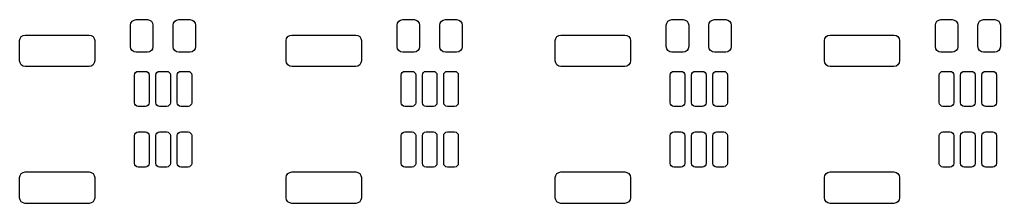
# Model space of a CAD drawing. Extents: x 18.1 to 109.5, y -97.2 to -40.2.
# Drawn here: x 18.06 to 61.8, y -48.4 to -40.21 of the extents above; entities that cross this region are included whole.
import ezdxf

# ---------------------------------------------------------------- set-up
doc = ezdxf.new("R2010")
doc.units = 0
doc.layers.add('BLACK', color=7, linetype='CONTINUOUS')

msp = doc.modelspace()

# ---------------------------------------------------------------- linework, layer by layer
at = {"layer": 'BLACK', "linetype": 'CONTINUOUS'}
for p, q in [((23.086223, -40.288223), (23.167329, -40.23403)), ((23.167329, -40.23403), (23.263, -40.215)), ((23.263, -40.215), (23.763, -40.215)), ((23.763, -40.215), (23.858671, -40.23403)), ((23.858671, -40.23403), (23.939777, -40.288223)), ((24.986223, -40.288223), (25.067329, -40.23403)), ((25.067329, -40.23403), (25.163, -40.215)), ((25.163, -40.215), (25.663, -40.215)), ((25.663, -40.215), (25.758671, -40.23403)), ((25.758671, -40.23403), (25.839777, -40.288223)), ((34.976223, -40.288223), (35.057329, -40.23403)), ((35.057329, -40.23403), (35.153, -40.215)), ((35.153, -40.215), (35.653, -40.215)), ((35.653, -40.215), (35.748671, -40.23403)), ((35.748671, -40.23403), (35.829777, -40.288223)), ((36.876223, -40.288223), (36.957329, -40.23403)), ((36.957329, -40.23403), (37.053, -40.215)), ((37.053, -40.215), (37.553, -40.215)), ((37.553, -40.215), (37.648671, -40.23403)), ((37.648671, -40.23403), (37.729777, -40.288223)), ((46.976223, -40.288223), (47.057329, -40.23403)), ((47.057329, -40.23403), (47.153, -40.215)), ((47.153, -40.215), (47.653, -40.215)), ((47.653, -40.215), (47.748671, -40.23403)), ((47.748671, -40.23403), (47.829777, -40.288223)), ((48.876223, -40.288223), (48.957329, -40.23403)), ((48.957329, -40.23403), (49.053, -40.215)), ((49.053, -40.215), (49.553, -40.215)), ((49.553, -40.215), (49.648671, -40.23403)), ((49.648671, -40.23403), (49.729777, -40.288223)), ((58.976223, -40.288223), (59.057329, -40.23403)), ((59.057329, -40.23403), (59.153, -40.215)), ((59.153, -40.215), (59.653, -40.215)), ((59.653, -40.215), (59.748671, -40.23403)), ((59.748671, -40.23403), (59.829777, -40.288223)), ((60.876223, -40.288223), (60.957329, -40.23403)), ((60.957329, -40.23403), (61.053, -40.215)), ((61.053, -40.215), (61.553, -40.215)), ((61.553, -40.215), (61.648671, -40.23403)), ((61.648671, -40.23403), (61.729777, -40.288223)), ((23.013, -40.465), (23.03203, -40.369329)), ((23.013, -41.415), (23.013, -40.465)), ((23.03203, -40.369329), (23.086223, -40.288223)), ((23.939777, -40.288223), (23.99397, -40.369329)), ((23.99397, -40.369329), (24.013, -40.465)), ((24.013, -40.465), (24.013, -41.415)), ((24.913, -40.465), (24.93203, -40.369329)), ((24.913, -41.415), (24.913, -40.465)), ((24.93203, -40.369329), (24.986223, -40.288223)), ((25.839777, -40.288223), (25.89397, -40.369329)), ((25.89397, -40.369329), (25.913, -40.465)), ((25.913, -40.465), (25.913, -41.415)), ((34.903, -40.465), (34.92203, -40.369329)), ((34.903, -41.415), (34.903, -40.465)), ((34.92203, -40.369329), (34.976223, -40.288223)), ((35.829777, -40.288223), (35.88397, -40.369329)), ((35.88397, -40.369329), (35.903, -40.465)), ((35.903, -40.465), (35.903, -41.415)), ((36.803, -40.465), (36.82203, -40.369329)), ((36.803, -41.415), (36.803, -40.465)), ((36.82203, -40.369329), (36.876223, -40.288223)), ((37.729777, -40.288223), (37.78397, -40.369329)), ((37.78397, -40.369329), (37.803, -40.465)), ((37.803, -40.465), (37.803, -41.415)), ((46.903, -40.465), (46.92203, -40.369329)), ((46.903, -41.415), (46.903, -40.465)), ((46.92203, -40.369329), (46.976223, -40.288223)), ((47.829777, -40.288223), (47.88397, -40.369329)), ((47.88397, -40.369329), (47.903, -40.465)), ((47.903, -40.465), (47.903, -41.415)), ((48.803, -40.465), (48.82203, -40.369329)), ((48.803, -41.415), (48.803, -40.465)), ((48.82203, -40.369329), (48.876223, -40.288223)), ((49.729777, -40.288223), (49.78397, -40.369329)), ((49.78397, -40.369329), (49.803, -40.465)), ((49.803, -40.465), (49.803, -41.415)), ((58.903, -40.465), (58.92203, -40.369329)), ((58.903, -41.415), (58.903, -40.465)), ((58.92203, -40.369329), (58.976223, -40.288223)), ((59.829777, -40.288223), (59.88397, -40.369329)), ((59.88397, -40.369329), (59.903, -40.465)), ((59.903, -40.465), (59.903, -41.415)), ((60.803, -40.465), (60.82203, -40.369329)), ((60.803, -41.415), (60.803, -40.465)), ((60.82203, -40.369329), (60.876223, -40.288223)), ((61.729777, -40.288223), (61.78397, -40.369329)), ((61.78397, -40.369329), (61.803, -40.465)), ((61.803, -40.465), (61.803, -41.415)), ((18.065, -41.149999), (18.08403, -41.054329)), ((18.08403, -41.054329), (18.138223, -40.973223)), ((18.138223, -40.973223), (18.219329, -40.91903)), ((18.219329, -40.91903), (18.315, -40.900001)), ((18.315, -40.900001), (21.165001, -40.9)), ((21.165001, -40.9), (21.260671, -40.91903)), ((21.260671, -40.91903), (21.341777, -40.973223)), ((21.341777, -40.973223), (21.39597, -41.054329)), ((21.39597, -41.054329), (21.414999, -41.15)), ((29.955, -41.149999), (29.97403, -41.054329)), ((29.97403, -41.054329), (30.028223, -40.973223)), ((30.028223, -40.973223), (30.109329, -40.91903)), ((30.109329, -40.91903), (30.205, -40.900001)), ((30.205, -40.900001), (33.055001, -40.9)), ((33.055001, -40.9), (33.150671, -40.91903)), ((33.150671, -40.91903), (33.231777, -40.973223)), ((33.231777, -40.973223), (33.28597, -41.054329)), ((33.28597, -41.054329), (33.304999, -41.15)), ((41.955, -41.149999), (41.97403, -41.054329)), ((41.97403, -41.054329), (42.028223, -40.973223)), ((42.028223, -40.973223), (42.109329, -40.91903)), ((42.109329, -40.91903), (42.205, -40.900001)), ((42.205, -40.900001), (45.055001, -40.9)), ((45.055001, -40.9), (45.150671, -40.91903)), ((45.150671, -40.91903), (45.231777, -40.973223)), ((45.231777, -40.973223), (45.28597, -41.054329)), ((45.28597, -41.054329), (45.304999, -41.15)), ((53.955, -41.149999), (53.97403, -41.054329)), ((53.97403, -41.054329), (54.028223, -40.973223)), ((54.028223, -40.973223), (54.109329, -40.91903)), ((54.109329, -40.91903), (54.205, -40.900001)), ((54.205, -40.900001), (57.055001, -40.9)), ((57.055001, -40.9), (57.150671, -40.91903)), ((57.150671, -40.91903), (57.231777, -40.973223)), ((57.231777, -40.973223), (57.28597, -41.054329)), ((57.28597, -41.054329), (57.304999, -41.15)), ((18.065001, -42.05), (18.065, -41.149999)), ((21.414999, -41.15), (21.415, -42.050001)), ((23.03203, -41.510671), (23.013, -41.415)), ((23.086223, -41.591777), (23.03203, -41.510671)), ((23.99397, -41.510671), (23.939777, -41.591777)), ((24.013, -41.415), (23.99397, -41.510671)), ((24.93203, -41.510671), (24.913, -41.415)), ((24.986223, -41.591777), (24.93203, -41.510671)), ((25.89397, -41.510671), (25.839777, -41.591777)), ((25.913, -41.415), (25.89397, -41.510671)), ((29.955001, -42.05), (29.955, -41.149999)), ((33.304999, -41.15), (33.305, -42.050001)), ((34.92203, -41.510671), (34.903, -41.415)), ((34.976223, -41.591777), (34.92203, -41.510671)), ((35.88397, -41.510671), (35.829777, -41.591777)), ((35.903, -41.415), (35.88397, -41.510671)), ((36.82203, -41.510671), (36.803, -41.415)), ((36.876223, -41.591777), (36.82203, -41.510671)), ((37.78397, -41.510671), (37.729777, -41.591777)), ((37.803, -41.415), (37.78397, -41.510671)), ((41.955001, -42.05), (41.955, -41.149999)), ((45.304999, -41.15), (45.305, -42.050001)), ((46.92203, -41.510671), (46.903, -41.415)), ((46.976223, -41.591777), (46.92203, -41.510671)), ((47.88397, -41.510671), (47.829777, -41.591777)), ((47.903, -41.415), (47.88397, -41.510671)), ((48.82203, -41.510671), (48.803, -41.415)), ((48.876223, -41.591777), (48.82203, -41.510671)), ((49.78397, -41.510671), (49.729777, -41.591777)), ((49.803, -41.415), (49.78397, -41.510671)), ((53.955001, -42.05), (53.955, -41.149999)), ((57.304999, -41.15), (57.305, -42.050001)), ((58.92203, -41.510671), (58.903, -41.415)), ((58.976223, -41.591777), (58.92203, -41.510671)), ((59.88397, -41.510671), (59.829777, -41.591777)), ((59.903, -41.415), (59.88397, -41.510671)), ((60.82203, -41.510671), (60.803, -41.415)), ((60.876223, -41.591777), (60.82203, -41.510671)), ((61.78397, -41.510671), (61.729777, -41.591777)), ((61.803, -41.415), (61.78397, -41.510671)), ((23.167329, -41.64597), (23.086223, -41.591777)), ((23.263, -41.665), (23.167329, -41.64597)), ((23.763, -41.665), (23.263, -41.665)), ((23.858671, -41.64597), (23.763, -41.665)), ((23.939777, -41.591777), (23.858671, -41.64597)), ((25.067329, -41.64597), (24.986223, -41.591777)), ((25.163, -41.665), (25.067329, -41.64597)), ((25.663, -41.665), (25.163, -41.665)), ((25.758671, -41.64597), (25.663, -41.665)), ((25.839777, -41.591777), (25.758671, -41.64597)), ((35.057329, -41.64597), (34.976223, -41.591777)), ((35.153, -41.665), (35.057329, -41.64597)), ((35.653, -41.665), (35.153, -41.665)), ((35.748671, -41.64597), (35.653, -41.665)), ((35.829777, -41.591777), (35.748671, -41.64597)), ((36.957329, -41.64597), (36.876223, -41.591777)), ((37.053, -41.665), (36.957329, -41.64597)), ((37.553, -41.665), (37.053, -41.665)), ((37.648671, -41.64597), (37.553, -41.665)), ((37.729777, -41.591777), (37.648671, -41.64597)), ((47.057329, -41.64597), (46.976223, -41.591777)), ((47.153, -41.665), (47.057329, -41.64597)), ((47.653, -41.665), (47.153, -41.665)), ((47.748671, -41.64597), (47.653, -41.665)), ((47.829777, -41.591777), (47.748671, -41.64597)), ((48.957329, -41.64597), (48.876223, -41.591777)), ((49.053, -41.665), (48.957329, -41.64597)), ((49.553, -41.665), (49.053, -41.665)), ((49.648671, -41.64597), (49.553, -41.665)), ((49.729777, -41.591777), (49.648671, -41.64597)), ((59.057329, -41.64597), (58.976223, -41.591777)), ((59.153, -41.665), (59.057329, -41.64597)), ((59.653, -41.665), (59.153, -41.665)), ((59.748671, -41.64597), (59.653, -41.665)), ((59.829777, -41.591777), (59.748671, -41.64597)), ((60.957329, -41.64597), (60.876223, -41.591777)), ((61.053, -41.665), (60.957329, -41.64597)), ((61.553, -41.665), (61.053, -41.665)), ((61.648671, -41.64597), (61.553, -41.665)), ((61.729777, -41.591777), (61.648671, -41.64597)), ((18.08403, -42.145671), (18.065001, -42.05)), ((18.138223, -42.226777), (18.08403, -42.145671)), ((18.219329, -42.28097), (18.138223, -42.226777)), ((18.314999, -42.3), (18.219329, -42.28097)), ((21.165, -42.299999), (18.314999, -42.3)), ((21.260671, -42.28097), (21.165, -42.299999)), ((21.341777, -42.226777), (21.260671, -42.28097)), ((21.39597, -42.145671), (21.341777, -42.226777)), ((21.415, -42.050001), (21.39597, -42.145671)), ((29.97403, -42.145671), (29.955001, -42.05)), ((30.028223, -42.226777), (29.97403, -42.145671)), ((30.109329, -42.28097), (30.028223, -42.226777)), ((30.204999, -42.3), (30.109329, -42.28097)), ((33.055, -42.299999), (30.204999, -42.3)), ((33.150671, -42.28097), (33.055, -42.299999)), ((33.231777, -42.226777), (33.150671, -42.28097)), ((33.28597, -42.145671), (33.231777, -42.226777)), ((33.305, -42.050001), (33.28597, -42.145671)), ((41.97403, -42.145671), (41.955001, -42.05)), ((42.028223, -42.226777), (41.97403, -42.145671)), ((42.109329, -42.28097), (42.028223, -42.226777)), ((42.204999, -42.3), (42.109329, -42.28097)), ((45.055, -42.299999), (42.204999, -42.3)), ((45.150671, -42.28097), (45.055, -42.299999)), ((45.231777, -42.226777), (45.150671, -42.28097)), ((45.28597, -42.145671), (45.231777, -42.226777)), ((45.305, -42.050001), (45.28597, -42.145671)), ((53.97403, -42.145671), (53.955001, -42.05)), ((54.028223, -42.226777), (53.97403, -42.145671)), ((54.109329, -42.28097), (54.028223, -42.226777)), ((54.204999, -42.3), (54.109329, -42.28097)), ((57.055, -42.299999), (54.204999, -42.3)), ((57.150671, -42.28097), (57.055, -42.299999)), ((57.231777, -42.226777), (57.150671, -42.28097)), ((57.28597, -42.145671), (57.231777, -42.226777)), ((57.305, -42.050001), (57.28597, -42.145671)), ((23.188, -42.6825), (23.20037, -42.620314)), ((23.188, -43.9175), (23.188, -42.6825)), ((23.20037, -42.620314), (23.235595, -42.567595)), ((23.235595, -42.567595), (23.288314, -42.53237)), ((23.288314, -42.53237), (23.3505, -42.52)), ((23.3505, -42.52), (23.6755, -42.52)), ((23.6755, -42.52), (23.737686, -42.53237)), ((23.737686, -42.53237), (23.790405, -42.567595)), ((23.790405, -42.567595), (23.82563, -42.620314)), ((23.82563, -42.620314), (23.838, -42.6825)), ((23.838, -42.6825), (23.838, -43.9175)), ((24.138, -42.6825), (24.15037, -42.620314)), ((24.138, -43.9175), (24.138, -42.6825)), ((24.15037, -42.620314), (24.185595, -42.567595)), ((24.185595, -42.567595), (24.238314, -42.53237)), ((24.238314, -42.53237), (24.3005, -42.52)), ((24.3005, -42.52), (24.6255, -42.52)), ((24.6255, -42.52), (24.687686, -42.53237)), ((24.687686, -42.53237), (24.740405, -42.567595)), ((24.740405, -42.567595), (24.77563, -42.620314)), ((24.77563, -42.620314), (24.788, -42.6825)), ((24.788, -42.6825), (24.788, -43.9175)), ((25.088, -42.6825), (25.10037, -42.620314)), ((25.088, -43.9175), (25.088, -42.6825)), ((25.10037, -42.620314), (25.135595, -42.567595)), ((25.135595, -42.567595), (25.188314, -42.53237)), ((25.188314, -42.53237), (25.2505, -42.52)), ((25.2505, -42.52), (25.5755, -42.52)), ((25.5755, -42.52), (25.637686, -42.53237)), ((25.637686, -42.53237), (25.690405, -42.567595)), ((25.690405, -42.567595), (25.72563, -42.620314)), ((25.72563, -42.620314), (25.738, -42.6825)), ((25.738, -42.6825), (25.738, -43.9175)), ((35.078, -42.6825), (35.09037, -42.620314)), ((35.078, -43.9175), (35.078, -42.6825)), ((35.09037, -42.620314), (35.125595, -42.567595)), ((35.125595, -42.567595), (35.178314, -42.53237)), ((35.178314, -42.53237), (35.2405, -42.52)), ((35.2405, -42.52), (35.5655, -42.52)), ((35.5655, -42.52), (35.627686, -42.53237)), ((35.627686, -42.53237), (35.680405, -42.567595)), ((35.680405, -42.567595), (35.71563, -42.620314)), ((35.71563, -42.620314), (35.728, -42.6825)), ((35.728, -42.6825), (35.728, -43.9175)), ((36.028, -42.6825), (36.04037, -42.620314)), ((36.028, -43.9175), (36.028, -42.6825)), ((36.04037, -42.620314), (36.075595, -42.567595)), ((36.075595, -42.567595), (36.128314, -42.53237)), ((36.128314, -42.53237), (36.1905, -42.52)), ((36.1905, -42.52), (36.5155, -42.52)), ((36.5155, -42.52), (36.577686, -42.53237)), ((36.577686, -42.53237), (36.630405, -42.567595)), ((36.630405, -42.567595), (36.66563, -42.620314)), ((36.66563, -42.620314), (36.678, -42.6825)), ((36.678, -42.6825), (36.678, -43.9175)), ((36.978, -42.6825), (36.99037, -42.620314)), ((36.978, -43.9175), (36.978, -42.6825)), ((36.99037, -42.620314), (37.025595, -42.567595)), ((37.025595, -42.567595), (37.078314, -42.53237)), ((37.078314, -42.53237), (37.1405, -42.52)), ((37.1405, -42.52), (37.4655, -42.52)), ((37.4655, -42.52), (37.527686, -42.53237)), ((37.527686, -42.53237), (37.580405, -42.567595)), ((37.580405, -42.567595), (37.61563, -42.620314)), ((37.61563, -42.620314), (37.628, -42.6825)), ((37.628, -42.6825), (37.628, -43.9175)), ((47.078, -42.6825), (47.09037, -42.620314)), ((47.078, -43.9175), (47.078, -42.6825)), ((47.09037, -42.620314), (47.125595, -42.567595)), ((47.125595, -42.567595), (47.178314, -42.53237)), ((47.178314, -42.53237), (47.2405, -42.52)), ((47.2405, -42.52), (47.5655, -42.52)), ((47.5655, -42.52), (47.627686, -42.53237)), ((47.627686, -42.53237), (47.680405, -42.567595)), ((47.680405, -42.567595), (47.71563, -42.620314)), ((47.71563, -42.620314), (47.728, -42.6825)), ((47.728, -42.6825), (47.728, -43.9175)), ((48.028, -42.6825), (48.04037, -42.620314)), ((48.028, -43.9175), (48.028, -42.6825)), ((48.04037, -42.620314), (48.075595, -42.567595)), ((48.075595, -42.567595), (48.128314, -42.53237)), ((48.128314, -42.53237), (48.1905, -42.52)), ((48.1905, -42.52), (48.5155, -42.52)), ((48.5155, -42.52), (48.577686, -42.53237)), ((48.577686, -42.53237), (48.630405, -42.567595)), ((48.630405, -42.567595), (48.66563, -42.620314)), ((48.66563, -42.620314), (48.678, -42.6825)), ((48.678, -42.6825), (48.678, -43.9175)), ((48.978, -42.6825), (48.99037, -42.620314)), ((48.978, -43.9175), (48.978, -42.6825)), ((48.99037, -42.620314), (49.025595, -42.567595)), ((49.025595, -42.567595), (49.078314, -42.53237)), ((49.078314, -42.53237), (49.1405, -42.52)), ((49.1405, -42.52), (49.4655, -42.52)), ((49.4655, -42.52), (49.527686, -42.53237)), ((49.527686, -42.53237), (49.580405, -42.567595)), ((49.580405, -42.567595), (49.61563, -42.620314)), ((49.61563, -42.620314), (49.628, -42.6825)), ((49.628, -42.6825), (49.628, -43.9175)), ((59.078, -42.6825), (59.09037, -42.620314)), ((59.078, -43.9175), (59.078, -42.6825)), ((59.09037, -42.620314), (59.125595, -42.567595)), ((59.125595, -42.567595), (59.178314, -42.53237)), ((59.178314, -42.53237), (59.2405, -42.52)), ((59.2405, -42.52), (59.5655, -42.52)), ((59.5655, -42.52), (59.627686, -42.53237)), ((59.627686, -42.53237), (59.680405, -42.567595)), ((59.680405, -42.567595), (59.71563, -42.620314)), ((59.71563, -42.620314), (59.728, -42.6825)), ((59.728, -42.6825), (59.728, -43.9175)), ((60.028, -42.6825), (60.04037, -42.620314)), ((60.028, -43.9175), (60.028, -42.6825)), ((60.04037, -42.620314), (60.075595, -42.567595)), ((60.075595, -42.567595), (60.128314, -42.53237)), ((60.128314, -42.53237), (60.1905, -42.52)), ((60.1905, -42.52), (60.5155, -42.52)), ((60.5155, -42.52), (60.577686, -42.53237)), ((60.577686, -42.53237), (60.630405, -42.567595)), ((60.630405, -42.567595), (60.66563, -42.620314)), ((60.66563, -42.620314), (60.678, -42.6825)), ((60.678, -42.6825), (60.678, -43.9175)), ((60.978, -42.6825), (60.99037, -42.620314)), ((60.978, -43.9175), (60.978, -42.6825)), ((60.99037, -42.620314), (61.025595, -42.567595)), ((61.025595, -42.567595), (61.078314, -42.53237)), ((61.078314, -42.53237), (61.1405, -42.52)), ((61.1405, -42.52), (61.4655, -42.52)), ((61.4655, -42.52), (61.527686, -42.53237)), ((61.527686, -42.53237), (61.580405, -42.567595)), ((61.580405, -42.567595), (61.61563, -42.620314)), ((61.61563, -42.620314), (61.628, -42.6825)), ((61.628, -42.6825), (61.628, -43.9175)), ((23.20037, -43.979686), (23.188, -43.9175)), ((23.235595, -44.032405), (23.20037, -43.979686)), ((23.288314, -44.06763), (23.235595, -44.032405)), ((23.3505, -44.08), (23.288314, -44.06763)), ((23.6755, -44.08), (23.3505, -44.08)), ((23.737686, -44.06763), (23.6755, -44.08)), ((23.790405, -44.032405), (23.737686, -44.06763)), ((23.82563, -43.979686), (23.790405, -44.032405)), ((23.838, -43.9175), (23.82563, -43.979686)), ((24.15037, -43.979686), (24.138, -43.9175)), ((24.185595, -44.032405), (24.15037, -43.979686)), ((24.238314, -44.06763), (24.185595, -44.032405)), ((24.3005, -44.08), (24.238314, -44.06763)), ((24.6255, -44.08), (24.3005, -44.08)), ((24.687686, -44.06763), (24.6255, -44.08)), ((24.740405, -44.032405), (24.687686, -44.06763)), ((24.77563, -43.979686), (24.740405, -44.032405)), ((24.788, -43.9175), (24.77563, -43.979686)), ((25.10037, -43.979686), (25.088, -43.9175)), ((25.135595, -44.032405), (25.10037, -43.979686)), ((25.188314, -44.06763), (25.135595, -44.032405)), ((25.2505, -44.08), (25.188314, -44.06763)), ((25.5755, -44.08), (25.2505, -44.08)), ((25.637686, -44.06763), (25.5755, -44.08)), ((25.690405, -44.032405), (25.637686, -44.06763)), ((25.72563, -43.979686), (25.690405, -44.032405)), ((25.738, -43.9175), (25.72563, -43.979686)), ((35.09037, -43.979686), (35.078, -43.9175)), ((35.125595, -44.032405), (35.09037, -43.979686)), ((35.178314, -44.06763), (35.125595, -44.032405)), ((35.2405, -44.08), (35.178314, -44.06763)), ((35.5655, -44.08), (35.2405, -44.08)), ((35.627686, -44.06763), (35.5655, -44.08)), ((35.680405, -44.032405), (35.627686, -44.06763)), ((35.71563, -43.979686), (35.680405, -44.032405)), ((35.728, -43.9175), (35.71563, -43.979686)), ((36.04037, -43.979686), (36.028, -43.9175)), ((36.075595, -44.032405), (36.04037, -43.979686)), ((36.128314, -44.06763), (36.075595, -44.032405)), ((36.1905, -44.08), (36.128314, -44.06763)), ((36.5155, -44.08), (36.1905, -44.08)), ((36.577686, -44.06763), (36.5155, -44.08)), ((36.630405, -44.032405), (36.577686, -44.06763)), ((36.66563, -43.979686), (36.630405, -44.032405)), ((36.678, -43.9175), (36.66563, -43.979686)), ((36.99037, -43.979686), (36.978, -43.9175)), ((37.025595, -44.032405), (36.99037, -43.979686)), ((37.078314, -44.06763), (37.025595, -44.032405)), ((37.1405, -44.08), (37.078314, -44.06763)), ((37.4655, -44.08), (37.1405, -44.08)), ((37.527686, -44.06763), (37.4655, -44.08)), ((37.580405, -44.032405), (37.527686, -44.06763)), ((37.61563, -43.979686), (37.580405, -44.032405)), ((37.628, -43.9175), (37.61563, -43.979686)), ((47.09037, -43.979686), (47.078, -43.9175)), ((47.125595, -44.032405), (47.09037, -43.979686)), ((47.178314, -44.06763), (47.125595, -44.032405)), ((47.2405, -44.08), (47.178314, -44.06763)), ((47.5655, -44.08), (47.2405, -44.08)), ((47.627686, -44.06763), (47.5655, -44.08)), ((47.680405, -44.032405), (47.627686, -44.06763)), ((47.71563, -43.979686), (47.680405, -44.032405)), ((47.728, -43.9175), (47.71563, -43.979686)), ((48.04037, -43.979686), (48.028, -43.9175)), ((48.075595, -44.032405), (48.04037, -43.979686)), ((48.128314, -44.06763), (48.075595, -44.032405)), ((48.1905, -44.08), (48.128314, -44.06763)), ((48.5155, -44.08), (48.1905, -44.08)), ((48.577686, -44.06763), (48.5155, -44.08)), ((48.630405, -44.032405), (48.577686, -44.06763)), ((48.66563, -43.979686), (48.630405, -44.032405)), ((48.678, -43.9175), (48.66563, -43.979686)), ((48.99037, -43.979686), (48.978, -43.9175)), ((49.025595, -44.032405), (48.99037, -43.979686)), ((49.078314, -44.06763), (49.025595, -44.032405)), ((49.1405, -44.08), (49.078314, -44.06763)), ((49.4655, -44.08), (49.1405, -44.08)), ((49.527686, -44.06763), (49.4655, -44.08)), ((49.580405, -44.032405), (49.527686, -44.06763)), ((49.61563, -43.979686), (49.580405, -44.032405)), ((49.628, -43.9175), (49.61563, -43.979686)), ((59.09037, -43.979686), (59.078, -43.9175)), ((59.125595, -44.032405), (59.09037, -43.979686)), ((59.178314, -44.06763), (59.125595, -44.032405)), ((59.2405, -44.08), (59.178314, -44.06763)), ((59.5655, -44.08), (59.2405, -44.08)), ((59.627686, -44.06763), (59.5655, -44.08)), ((59.680405, -44.032405), (59.627686, -44.06763)), ((59.71563, -43.979686), (59.680405, -44.032405)), ((59.728, -43.9175), (59.71563, -43.979686)), ((60.04037, -43.979686), (60.028, -43.9175)), ((60.075595, -44.032405), (60.04037, -43.979686)), ((60.128314, -44.06763), (60.075595, -44.032405)), ((60.1905, -44.08), (60.128314, -44.06763)), ((60.5155, -44.08), (60.1905, -44.08)), ((60.577686, -44.06763), (60.5155, -44.08)), ((60.630405, -44.032405), (60.577686, -44.06763)), ((60.66563, -43.979686), (60.630405, -44.032405)), ((60.678, -43.9175), (60.66563, -43.979686)), ((60.99037, -43.979686), (60.978, -43.9175)), ((61.025595, -44.032405), (60.99037, -43.979686)), ((61.078314, -44.06763), (61.025595, -44.032405)), ((61.1405, -44.08), (61.078314, -44.06763)), ((61.4655, -44.08), (61.1405, -44.08)), ((61.527686, -44.06763), (61.4655, -44.08)), ((61.580405, -44.032405), (61.527686, -44.06763)), ((61.61563, -43.979686), (61.580405, -44.032405)), ((61.628, -43.9175), (61.61563, -43.979686)), ((23.188, -45.3825), (23.20037, -45.320314)), ((23.188, -46.6175), (23.188, -45.3825)), ((23.20037, -45.320314), (23.235595, -45.267595)), ((23.235595, -45.267595), (23.288314, -45.23237)), ((23.288314, -45.23237), (23.3505, -45.22)), ((23.3505, -45.22), (23.6755, -45.22)), ((23.6755, -45.22), (23.737686, -45.23237)), ((23.737686, -45.23237), (23.790405, -45.267595)), ((23.790405, -45.267595), (23.82563, -45.320314)), ((23.82563, -45.320314), (23.838, -45.3825)), ((23.838, -45.3825), (23.838, -46.6175)), ((24.138, -45.3825), (24.15037, -45.320314)), ((24.138, -46.6175), (24.138, -45.3825)), ((24.15037, -45.320314), (24.185595, -45.267595)), ((24.185595, -45.267595), (24.238314, -45.23237)), ((24.238314, -45.23237), (24.3005, -45.22)), ((24.3005, -45.22), (24.6255, -45.22)), ((24.6255, -45.22), (24.687686, -45.23237)), ((24.687686, -45.23237), (24.740405, -45.267595)), ((24.740405, -45.267595), (24.77563, -45.320314)), ((24.77563, -45.320314), (24.788, -45.3825)), ((24.788, -45.3825), (24.788, -46.6175)), ((25.088, -45.3825), (25.10037, -45.320314)), ((25.088, -46.6175), (25.088, -45.3825)), ((25.10037, -45.320314), (25.135595, -45.267595)), ((25.135595, -45.267595), (25.188314, -45.23237)), ((25.188314, -45.23237), (25.2505, -45.22)), ((25.2505, -45.22), (25.5755, -45.22)), ((25.5755, -45.22), (25.637686, -45.23237)), ((25.637686, -45.23237), (25.690405, -45.267595)), ((25.690405, -45.267595), (25.72563, -45.320314)), ((25.72563, -45.320314), (25.738, -45.3825)), ((25.738, -45.3825), (25.738, -46.6175)), ((35.078, -45.3825), (35.09037, -45.320314)), ((35.078, -46.6175), (35.078, -45.3825)), ((35.09037, -45.320314), (35.125595, -45.267595)), ((35.125595, -45.267595), (35.178314, -45.23237)), ((35.178314, -45.23237), (35.2405, -45.22)), ((35.2405, -45.22), (35.5655, -45.22)), ((35.5655, -45.22), (35.627686, -45.23237)), ((35.627686, -45.23237), (35.680405, -45.267595)), ((35.680405, -45.267595), (35.71563, -45.320314)), ((35.71563, -45.320314), (35.728, -45.3825)), ((35.728, -45.3825), (35.728, -46.6175)), ((36.028, -45.3825), (36.04037, -45.320314)), ((36.028, -46.6175), (36.028, -45.3825)), ((36.04037, -45.320314), (36.075595, -45.267595)), ((36.075595, -45.267595), (36.128314, -45.23237)), ((36.128314, -45.23237), (36.1905, -45.22)), ((36.1905, -45.22), (36.5155, -45.22)), ((36.5155, -45.22), (36.577686, -45.23237)), ((36.577686, -45.23237), (36.630405, -45.267595)), ((36.630405, -45.267595), (36.66563, -45.320314)), ((36.66563, -45.320314), (36.678, -45.3825)), ((36.678, -45.3825), (36.678, -46.6175)), ((36.978, -45.3825), (36.99037, -45.320314)), ((36.978, -46.6175), (36.978, -45.3825)), ((36.99037, -45.320314), (37.025595, -45.267595)), ((37.025595, -45.267595), (37.078314, -45.23237)), ((37.078314, -45.23237), (37.1405, -45.22)), ((37.1405, -45.22), (37.4655, -45.22)), ((37.4655, -45.22), (37.527686, -45.23237)), ((37.527686, -45.23237), (37.580405, -45.267595)), ((37.580405, -45.267595), (37.61563, -45.320314)), ((37.61563, -45.320314), (37.628, -45.3825)), ((37.628, -45.3825), (37.628, -46.6175)), ((47.078, -45.3825), (47.09037, -45.320314)), ((47.078, -46.6175), (47.078, -45.3825)), ((47.09037, -45.320314), (47.125595, -45.267595)), ((47.125595, -45.267595), (47.178314, -45.23237)), ((47.178314, -45.23237), (47.2405, -45.22)), ((47.2405, -45.22), (47.5655, -45.22)), ((47.5655, -45.22), (47.627686, -45.23237)), ((47.627686, -45.23237), (47.680405, -45.267595)), ((47.680405, -45.267595), (47.71563, -45.320314)), ((47.71563, -45.320314), (47.728, -45.3825)), ((47.728, -45.3825), (47.728, -46.6175)), ((48.028, -45.3825), (48.04037, -45.320314)), ((48.028, -46.6175), (48.028, -45.3825)), ((48.04037, -45.320314), (48.075595, -45.267595)), ((48.075595, -45.267595), (48.128314, -45.23237)), ((48.128314, -45.23237), (48.1905, -45.22)), ((48.1905, -45.22), (48.5155, -45.22)), ((48.5155, -45.22), (48.577686, -45.23237)), ((48.577686, -45.23237), (48.630405, -45.267595)), ((48.630405, -45.267595), (48.66563, -45.320314)), ((48.66563, -45.320314), (48.678, -45.3825)), ((48.678, -45.3825), (48.678, -46.6175)), ((48.978, -45.3825), (48.99037, -45.320314)), ((48.978, -46.6175), (48.978, -45.3825)), ((48.99037, -45.320314), (49.025595, -45.267595)), ((49.025595, -45.267595), (49.078314, -45.23237)), ((49.078314, -45.23237), (49.1405, -45.22)), ((49.1405, -45.22), (49.4655, -45.22)), ((49.4655, -45.22), (49.527686, -45.23237)), ((49.527686, -45.23237), (49.580405, -45.267595)), ((49.580405, -45.267595), (49.61563, -45.320314)), ((49.61563, -45.320314), (49.628, -45.3825)), ((49.628, -45.3825), (49.628, -46.6175)), ((59.078, -45.3825), (59.09037, -45.320314)), ((59.078, -46.6175), (59.078, -45.3825)), ((59.09037, -45.320314), (59.125595, -45.267595)), ((59.125595, -45.267595), (59.178314, -45.23237)), ((59.178314, -45.23237), (59.2405, -45.22)), ((59.2405, -45.22), (59.5655, -45.22)), ((59.5655, -45.22), (59.627686, -45.23237)), ((59.627686, -45.23237), (59.680405, -45.267595)), ((59.680405, -45.267595), (59.71563, -45.320314)), ((59.71563, -45.320314), (59.728, -45.3825)), ((59.728, -45.3825), (59.728, -46.6175)), ((60.028, -45.3825), (60.04037, -45.320314)), ((60.028, -46.6175), (60.028, -45.3825)), ((60.04037, -45.320314), (60.075595, -45.267595)), ((60.075595, -45.267595), (60.128314, -45.23237)), ((60.128314, -45.23237), (60.1905, -45.22)), ((60.1905, -45.22), (60.5155, -45.22)), ((60.5155, -45.22), (60.577686, -45.23237)), ((60.577686, -45.23237), (60.630405, -45.267595)), ((60.630405, -45.267595), (60.66563, -45.320314)), ((60.66563, -45.320314), (60.678, -45.3825)), ((60.678, -45.3825), (60.678, -46.6175)), ((60.978, -45.3825), (60.99037, -45.320314)), ((60.978, -46.6175), (60.978, -45.3825)), ((60.99037, -45.320314), (61.025595, -45.267595)), ((61.025595, -45.267595), (61.078314, -45.23237)), ((61.078314, -45.23237), (61.1405, -45.22)), ((61.1405, -45.22), (61.4655, -45.22)), ((61.4655, -45.22), (61.527686, -45.23237)), ((61.527686, -45.23237), (61.580405, -45.267595)), ((61.580405, -45.267595), (61.61563, -45.320314)), ((61.61563, -45.320314), (61.628, -45.3825)), ((61.628, -45.3825), (61.628, -46.6175)), ((23.20037, -46.679686), (23.188, -46.6175)), ((23.235595, -46.732405), (23.20037, -46.679686)), ((23.288314, -46.76763), (23.235595, -46.732405)), ((23.3505, -46.78), (23.288314, -46.76763)), ((23.6755, -46.78), (23.3505, -46.78)), ((23.737686, -46.76763), (23.6755, -46.78)), ((23.790405, -46.732405), (23.737686, -46.76763)), ((23.82563, -46.679686), (23.790405, -46.732405)), ((23.838, -46.6175), (23.82563, -46.679686)), ((24.15037, -46.679686), (24.138, -46.6175)), ((24.185595, -46.732405), (24.15037, -46.679686)), ((24.238314, -46.76763), (24.185595, -46.732405)), ((24.3005, -46.78), (24.238314, -46.76763)), ((24.6255, -46.78), (24.3005, -46.78)), ((24.687686, -46.76763), (24.6255, -46.78)), ((24.740405, -46.732405), (24.687686, -46.76763)), ((24.77563, -46.679686), (24.740405, -46.732405)), ((24.788, -46.6175), (24.77563, -46.679686)), ((25.10037, -46.679686), (25.088, -46.6175)), ((25.135595, -46.732405), (25.10037, -46.679686)), ((25.188314, -46.76763), (25.135595, -46.732405)), ((25.2505, -46.78), (25.188314, -46.76763)), ((25.5755, -46.78), (25.2505, -46.78)), ((25.637686, -46.76763), (25.5755, -46.78)), ((25.690405, -46.732405), (25.637686, -46.76763)), ((25.72563, -46.679686), (25.690405, -46.732405)), ((25.738, -46.6175), (25.72563, -46.679686)), ((35.09037, -46.679686), (35.078, -46.6175)), ((35.125595, -46.732405), (35.09037, -46.679686)), ((35.178314, -46.76763), (35.125595, -46.732405)), ((35.2405, -46.78), (35.178314, -46.76763)), ((35.5655, -46.78), (35.2405, -46.78)), ((35.627686, -46.76763), (35.5655, -46.78)), ((35.680405, -46.732405), (35.627686, -46.76763)), ((35.71563, -46.679686), (35.680405, -46.732405)), ((35.728, -46.6175), (35.71563, -46.679686)), ((36.04037, -46.679686), (36.028, -46.6175)), ((36.075595, -46.732405), (36.04037, -46.679686)), ((36.128314, -46.76763), (36.075595, -46.732405)), ((36.1905, -46.78), (36.128314, -46.76763)), ((36.5155, -46.78), (36.1905, -46.78)), ((36.577686, -46.76763), (36.5155, -46.78)), ((36.630405, -46.732405), (36.577686, -46.76763)), ((36.66563, -46.679686), (36.630405, -46.732405)), ((36.678, -46.6175), (36.66563, -46.679686)), ((36.99037, -46.679686), (36.978, -46.6175)), ((37.025595, -46.732405), (36.99037, -46.679686)), ((37.078314, -46.76763), (37.025595, -46.732405)), ((37.1405, -46.78), (37.078314, -46.76763)), ((37.4655, -46.78), (37.1405, -46.78)), ((37.527686, -46.76763), (37.4655, -46.78)), ((37.580405, -46.732405), (37.527686, -46.76763)), ((37.61563, -46.679686), (37.580405, -46.732405)), ((37.628, -46.6175), (37.61563, -46.679686)), ((47.09037, -46.679686), (47.078, -46.6175)), ((47.125595, -46.732405), (47.09037, -46.679686)), ((47.178314, -46.76763), (47.125595, -46.732405)), ((47.2405, -46.78), (47.178314, -46.76763)), ((47.5655, -46.78), (47.2405, -46.78)), ((47.627686, -46.76763), (47.5655, -46.78)), ((47.680405, -46.732405), (47.627686, -46.76763)), ((47.71563, -46.679686), (47.680405, -46.732405)), ((47.728, -46.6175), (47.71563, -46.679686)), ((48.04037, -46.679686), (48.028, -46.6175)), ((48.075595, -46.732405), (48.04037, -46.679686)), ((48.128314, -46.76763), (48.075595, -46.732405)), ((48.1905, -46.78), (48.128314, -46.76763)), ((48.5155, -46.78), (48.1905, -46.78)), ((48.577686, -46.76763), (48.5155, -46.78)), ((48.630405, -46.732405), (48.577686, -46.76763)), ((48.66563, -46.679686), (48.630405, -46.732405)), ((48.678, -46.6175), (48.66563, -46.679686)), ((48.99037, -46.679686), (48.978, -46.6175)), ((49.025595, -46.732405), (48.99037, -46.679686)), ((49.078314, -46.76763), (49.025595, -46.732405)), ((49.1405, -46.78), (49.078314, -46.76763)), ((49.4655, -46.78), (49.1405, -46.78)), ((49.527686, -46.76763), (49.4655, -46.78)), ((49.580405, -46.732405), (49.527686, -46.76763)), ((49.61563, -46.679686), (49.580405, -46.732405)), ((49.628, -46.6175), (49.61563, -46.679686)), ((59.09037, -46.679686), (59.078, -46.6175)), ((59.125595, -46.732405), (59.09037, -46.679686)), ((59.178314, -46.76763), (59.125595, -46.732405)), ((59.2405, -46.78), (59.178314, -46.76763)), ((59.5655, -46.78), (59.2405, -46.78)), ((59.627686, -46.76763), (59.5655, -46.78)), ((59.680405, -46.732405), (59.627686, -46.76763)), ((59.71563, -46.679686), (59.680405, -46.732405)), ((59.728, -46.6175), (59.71563, -46.679686)), ((60.04037, -46.679686), (60.028, -46.6175)), ((60.075595, -46.732405), (60.04037, -46.679686)), ((60.128314, -46.76763), (60.075595, -46.732405)), ((60.1905, -46.78), (60.128314, -46.76763)), ((60.5155, -46.78), (60.1905, -46.78)), ((60.577686, -46.76763), (60.5155, -46.78)), ((60.630405, -46.732405), (60.577686, -46.76763)), ((60.66563, -46.679686), (60.630405, -46.732405)), ((60.678, -46.6175), (60.66563, -46.679686)), ((60.99037, -46.679686), (60.978, -46.6175)), ((61.025595, -46.732405), (60.99037, -46.679686)), ((61.078314, -46.76763), (61.025595, -46.732405)), ((61.1405, -46.78), (61.078314, -46.76763)), ((61.4655, -46.78), (61.1405, -46.78)), ((61.527686, -46.76763), (61.4655, -46.78)), ((61.580405, -46.732405), (61.527686, -46.76763)), ((61.61563, -46.679686), (61.580405, -46.732405)), ((61.628, -46.6175), (61.61563, -46.679686)), ((18.065, -47.249999), (18.08403, -47.154329)), ((18.08403, -47.154329), (18.138223, -47.073223)), ((18.138223, -47.073223), (18.219329, -47.01903)), ((18.219329, -47.01903), (18.315, -47.000001)), ((18.315, -47.000001), (21.165001, -47)), ((21.165001, -47), (21.260671, -47.01903)), ((21.260671, -47.01903), (21.341777, -47.073223)), ((21.341777, -47.073223), (21.39597, -47.154329)), ((21.39597, -47.154329), (21.414999, -47.25)), ((29.955, -47.249999), (29.97403, -47.154329)), ((29.97403, -47.154329), (30.028223, -47.073223)), ((30.028223, -47.073223), (30.109329, -47.01903)), ((30.109329, -47.01903), (30.205, -47.000001)), ((30.205, -47.000001), (33.055001, -47)), ((33.055001, -47), (33.150671, -47.01903)), ((33.150671, -47.01903), (33.231777, -47.073223)), ((33.231777, -47.073223), (33.28597, -47.154329)), ((33.28597, -47.154329), (33.304999, -47.25)), ((41.955, -47.249999), (41.97403, -47.154329)), ((41.97403, -47.154329), (42.028223, -47.073223)), ((42.028223, -47.073223), (42.109329, -47.01903)), ((42.109329, -47.01903), (42.205, -47.000001)), ((42.205, -47.000001), (45.055001, -47)), ((45.055001, -47), (45.150671, -47.01903)), ((45.150671, -47.01903), (45.231777, -47.073223)), ((45.231777, -47.073223), (45.28597, -47.154329)), ((45.28597, -47.154329), (45.304999, -47.25)), ((53.955, -47.249999), (53.97403, -47.154329)), ((53.97403, -47.154329), (54.028223, -47.073223)), ((54.028223, -47.073223), (54.109329, -47.01903)), ((54.109329, -47.01903), (54.205, -47.000001)), ((54.205, -47.000001), (57.055001, -47)), ((57.055001, -47), (57.150671, -47.01903)), ((57.150671, -47.01903), (57.231777, -47.073223)), ((57.231777, -47.073223), (57.28597, -47.154329)), ((57.28597, -47.154329), (57.304999, -47.25)), ((18.065001, -48.15), (18.065, -47.249999)), ((21.414999, -47.25), (21.415, -48.150001)), ((29.955001, -48.15), (29.955, -47.249999)), ((33.304999, -47.25), (33.305, -48.150001)), ((41.955001, -48.15), (41.955, -47.249999)), ((45.304999, -47.25), (45.305, -48.150001)), ((53.955001, -48.15), (53.955, -47.249999)), ((57.304999, -47.25), (57.305, -48.150001)), ((18.08403, -48.245671), (18.065001, -48.15)), ((18.138223, -48.326777), (18.08403, -48.245671)), ((18.219329, -48.38097), (18.138223, -48.326777)), ((18.314999, -48.4), (18.219329, -48.38097)), ((21.165, -48.399999), (18.314999, -48.4)), ((21.260671, -48.38097), (21.165, -48.399999)), ((21.341777, -48.326777), (21.260671, -48.38097)), ((21.39597, -48.245671), (21.341777, -48.326777)), ((21.415, -48.150001), (21.39597, -48.245671)), ((29.97403, -48.245671), (29.955001, -48.15)), ((30.028223, -48.326777), (29.97403, -48.245671)), ((30.109329, -48.38097), (30.028223, -48.326777)), ((30.204999, -48.4), (30.109329, -48.38097)), ((33.055, -48.399999), (30.204999, -48.4)), ((33.150671, -48.38097), (33.055, -48.399999)), ((33.231777, -48.326777), (33.150671, -48.38097)), ((33.28597, -48.245671), (33.231777, -48.326777)), ((33.305, -48.150001), (33.28597, -48.245671)), ((41.97403, -48.245671), (41.955001, -48.15)), ((42.028223, -48.326777), (41.97403, -48.245671)), ((42.109329, -48.38097), (42.028223, -48.326777)), ((42.204999, -48.4), (42.109329, -48.38097)), ((45.055, -48.399999), (42.204999, -48.4)), ((45.150671, -48.38097), (45.055, -48.399999)), ((45.231777, -48.326777), (45.150671, -48.38097)), ((45.28597, -48.245671), (45.231777, -48.326777)), ((45.305, -48.150001), (45.28597, -48.245671)), ((53.97403, -48.245671), (53.955001, -48.15)), ((54.028223, -48.326777), (53.97403, -48.245671)), ((54.109329, -48.38097), (54.028223, -48.326777)), ((54.204999, -48.4), (54.109329, -48.38097)), ((57.055, -48.399999), (54.204999, -48.4)), ((57.150671, -48.38097), (57.055, -48.399999)), ((57.231777, -48.326777), (57.150671, -48.38097)), ((57.28597, -48.245671), (57.231777, -48.326777)), ((57.305, -48.150001), (57.28597, -48.245671))]:
    msp.add_line(p, q, dxfattribs=at)

doc.saveas('drawing.dxf')
